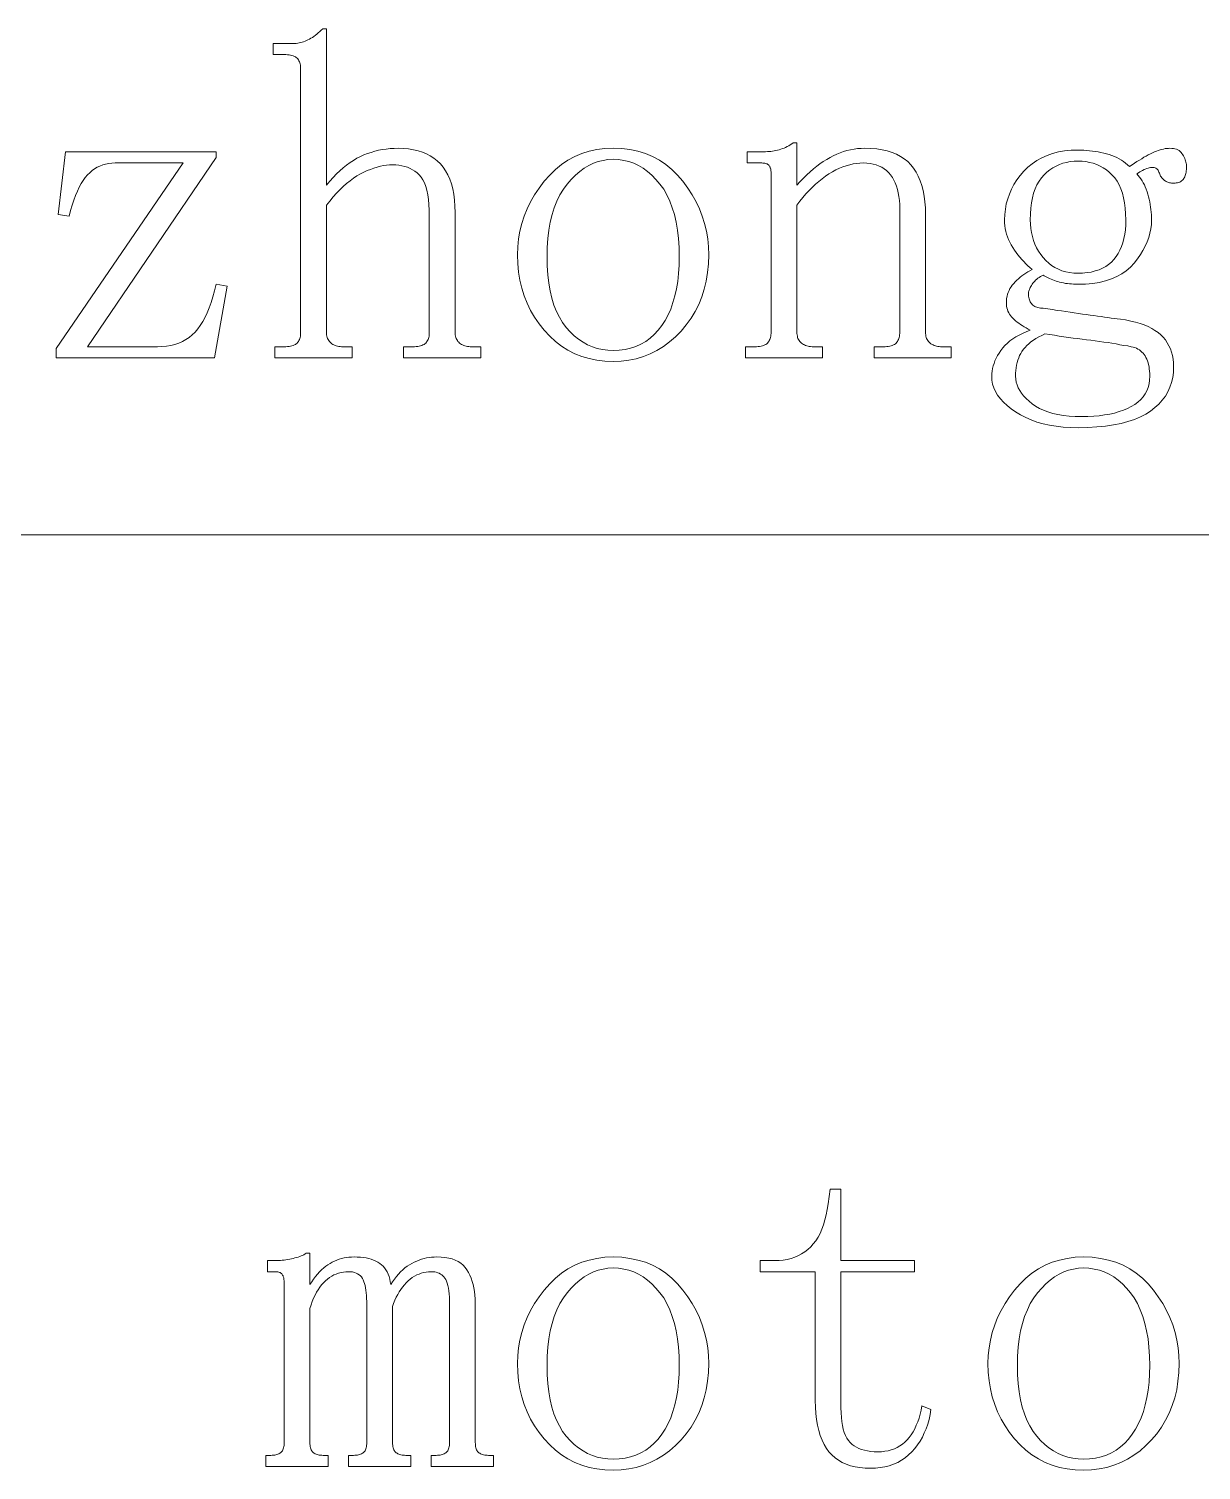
# Model space of a CAD drawing. Extents: x 1 to 297, y 1 to 210.
# Drawn here: x 241.79 to 250.9, y 12.99 to 24.2 of the extents above; entities that cross this region are included whole.
import ezdxf

# ---------------------------------------------------------------- set-up
doc = ezdxf.new("R2010")
doc.units = 0

msp = doc.modelspace()

# ---------------------------------------------------------------- linework, layer by layer
at = {"color": 7, "lineweight": 13}
msp.add_line((196.872, 20.264), (295.987, 20.264), dxfattribs=at)
for points in [[(243.7, 21.639), (243.7, 21.725), (243.772, 21.725), (243.786, 21.725), (243.799, 21.726), (243.811, 21.728), (243.822, 21.73), (243.832, 21.732), (243.842, 21.735), (243.851, 21.739), (243.859, 21.743), (243.866, 21.748), (243.872, 21.754), (243.877, 21.76), (243.882, 21.766), (243.886, 21.773), (243.89, 21.781), (243.893, 21.789), (243.896, 21.798), (243.898, 21.808), (243.899, 21.818), (243.9, 21.828), (243.9, 21.839), (243.9, 23.882), (243.9, 23.893), (243.899, 23.904), (243.898, 23.914), (243.896, 23.923), (243.893, 23.932), (243.89, 23.94), (243.886, 23.948), (243.882, 23.955), (243.877, 23.962), (243.872, 23.968), (243.866, 23.973), (243.859, 23.978), (243.851, 23.982), (243.842, 23.986), (243.832, 23.989), (243.822, 23.992), (243.811, 23.994), (243.799, 23.995), (243.786, 23.996), (243.772, 23.996), (243.686, 23.996), (243.686, 24.082), (243.843, 24.082), (243.855, 24.082), (243.866, 24.083), (243.877, 24.085), (243.889, 24.087), (243.9, 24.089), (243.912, 24.092), (243.923, 24.096), (243.935, 24.1), (243.946, 24.105), (243.957, 24.111), (243.969, 24.117), (243.98, 24.123), (243.992, 24.13), (244.003, 24.138), (244.015, 24.146), (244.026, 24.155), (244.037, 24.165), (244.049, 24.175), (244.06, 24.185), (244.072, 24.196), (244.1, 24.196), (244.1, 22.982), (244.126, 23.013), (244.152, 23.041), (244.178, 23.068), (244.204, 23.093), (244.231, 23.116), (244.257, 23.137), (244.284, 23.157), (244.311, 23.174), (244.337, 23.19), (244.365, 23.204), (244.392, 23.216), (244.42, 23.227), (244.448, 23.236), (244.477, 23.245), (244.506, 23.252), (244.535, 23.258), (244.565, 23.262), (244.595, 23.265), (244.626, 23.267), (244.657, 23.268), (244.699, 23.267), (244.739, 23.263), (244.777, 23.257), (244.813, 23.248), (244.847, 23.237), (244.879, 23.224), (244.908, 23.208), (244.936, 23.19), (244.962, 23.169), (244.986, 23.146), (245.008, 23.121), (245.027, 23.092), (245.044, 23.061), (245.059, 23.028), (245.072, 22.991), (245.082, 22.952), (245.09, 22.91), (245.096, 22.865), (245.099, 22.818), (245.1, 22.768), (245.1, 21.839), (245.101, 21.828), (245.102, 21.818), (245.103, 21.808), (245.106, 21.798), (245.109, 21.789), (245.113, 21.781), (245.118, 21.773), (245.123, 21.766), (245.129, 21.76), (245.136, 21.754), (245.143, 21.748), (245.151, 21.743), (245.159, 21.739), (245.168, 21.735), (245.177, 21.732), (245.187, 21.73), (245.196, 21.728), (245.207, 21.726), (245.218, 21.725), (245.229, 21.725), (245.3, 21.725), (245.3, 21.639), (244.7, 21.639), (244.7, 21.725), (244.772, 21.725), (244.786, 21.725), (244.799, 21.726), (244.811, 21.728), (244.822, 21.73), (244.832, 21.732), (244.842, 21.735), (244.851, 21.739), (244.859, 21.743), (244.866, 21.748), (244.872, 21.754), (244.877, 21.76), (244.882, 21.766), (244.886, 21.773), (244.89, 21.781), (244.893, 21.789), (244.896, 21.798), (244.898, 21.808), (244.899, 21.818), (244.9, 21.828), (244.9, 21.839), (244.9, 22.739), (244.899, 22.786), (244.897, 22.83), (244.893, 22.87), (244.888, 22.907), (244.881, 22.941), (244.872, 22.972), (244.862, 22.999), (244.85, 23.023), (244.837, 23.043), (244.822, 23.061), (244.805, 23.076), (244.788, 23.089), (244.77, 23.101), (244.751, 23.111), (244.731, 23.12), (244.709, 23.127), (244.687, 23.132), (244.664, 23.136), (244.64, 23.138), (244.615, 23.139), (244.591, 23.139), (244.568, 23.136), (244.544, 23.133), (244.52, 23.128), (244.495, 23.121), (244.47, 23.114), (244.444, 23.104), (244.418, 23.094), (244.391, 23.081), (244.365, 23.068), (244.337, 23.053), (244.311, 23.035), (244.284, 23.016), (244.257, 22.995), (244.231, 22.971), (244.204, 22.946), (244.178, 22.919), (244.152, 22.89), (244.126, 22.858), (244.1, 22.825), (244.1, 21.839), (244.101, 21.828), (244.102, 21.818), (244.103, 21.808), (244.106, 21.798), (244.109, 21.789), (244.113, 21.781), (244.118, 21.773), (244.123, 21.766), (244.129, 21.76), (244.136, 21.754), (244.143, 21.748), (244.151, 21.743), (244.159, 21.739), (244.168, 21.735), (244.177, 21.732), (244.187, 21.73), (244.196, 21.728), (244.207, 21.726), (244.218, 21.725), (244.229, 21.725), (244.3, 21.725), (244.3, 21.639)], [(247.357, 21.639), (247.357, 21.725), (247.429, 21.725), (247.443, 21.725), (247.456, 21.726), (247.468, 21.728), (247.479, 21.73), (247.49, 21.732), (247.499, 21.735), (247.508, 21.739), (247.516, 21.743), (247.523, 21.748), (247.529, 21.754), (247.534, 21.76), (247.539, 21.766), (247.543, 21.773), (247.547, 21.781), (247.55, 21.789), (247.553, 21.798), (247.555, 21.808), (247.556, 21.818), (247.557, 21.828), (247.557, 21.839), (247.557, 23.068), (247.557, 23.076), (247.557, 23.084), (247.556, 23.092), (247.555, 23.099), (247.554, 23.105), (247.552, 23.112), (247.55, 23.117), (247.548, 23.123), (247.546, 23.128), (247.543, 23.132), (247.54, 23.136), (247.536, 23.14), (247.532, 23.143), (247.527, 23.146), (247.522, 23.148), (247.516, 23.15), (247.509, 23.152), (247.502, 23.153), (247.494, 23.153), (247.486, 23.154), (247.372, 23.154), (247.372, 23.239), (247.472, 23.239), (247.486, 23.239), (247.5, 23.24), (247.514, 23.241), (247.528, 23.242), (247.541, 23.243), (247.555, 23.244), (247.568, 23.246), (247.581, 23.248), (247.594, 23.251), (247.607, 23.254), (247.62, 23.257), (247.633, 23.26), (247.645, 23.265), (247.658, 23.27), (247.67, 23.275), (247.682, 23.281), (247.694, 23.288), (247.706, 23.295), (247.717, 23.302), (247.729, 23.311), (247.757, 23.311), (247.757, 22.982), (247.783, 23.01), (247.809, 23.036), (247.835, 23.061), (247.86, 23.085), (247.886, 23.107), (247.912, 23.128), (247.937, 23.147), (247.963, 23.165), (247.989, 23.181), (248.015, 23.196), (248.04, 23.21), (248.067, 23.222), (248.093, 23.233), (248.12, 23.242), (248.147, 23.25), (248.174, 23.256), (248.202, 23.261), (248.229, 23.265), (248.258, 23.267), (248.286, 23.268), (248.333, 23.267), (248.378, 23.263), (248.42, 23.256), (248.46, 23.247), (248.497, 23.236), (248.531, 23.222), (248.563, 23.205), (248.592, 23.186), (248.619, 23.164), (248.643, 23.139), (248.665, 23.112), (248.684, 23.083), (248.701, 23.051), (248.716, 23.016), (248.729, 22.979), (248.739, 22.939), (248.747, 22.896), (248.753, 22.851), (248.756, 22.804), (248.757, 22.754), (248.757, 21.839), (248.758, 21.828), (248.759, 21.818), (248.761, 21.808), (248.763, 21.798), (248.766, 21.789), (248.77, 21.781), (248.775, 21.773), (248.78, 21.766), (248.786, 21.76), (248.793, 21.754), (248.8, 21.748), (248.808, 21.743), (248.816, 21.739), (248.825, 21.735), (248.834, 21.732), (248.844, 21.73), (248.854, 21.728), (248.864, 21.726), (248.875, 21.725), (248.886, 21.725), (248.957, 21.725), (248.957, 21.639), (248.357, 21.639), (248.357, 21.725), (248.429, 21.725), (248.443, 21.725), (248.456, 21.726), (248.468, 21.728), (248.479, 21.73), (248.49, 21.732), (248.499, 21.735), (248.508, 21.739), (248.516, 21.743), (248.523, 21.748), (248.529, 21.754), (248.534, 21.76), (248.539, 21.766), (248.543, 21.773), (248.547, 21.781), (248.55, 21.789), (248.553, 21.798), (248.555, 21.808), (248.556, 21.818), (248.557, 21.828), (248.557, 21.839), (248.557, 22.796), (248.557, 22.83), (248.555, 22.862), (248.551, 22.892), (248.546, 22.921), (248.54, 22.948), (248.532, 22.974), (248.522, 22.998), (248.512, 23.02), (248.5, 23.041), (248.486, 23.061), (248.471, 23.078), (248.455, 23.094), (248.437, 23.108), (248.417, 23.12), (248.397, 23.13), (248.375, 23.139), (248.351, 23.145), (248.326, 23.15), (248.3, 23.153), (248.272, 23.154), (248.246, 23.153), (248.22, 23.15), (248.194, 23.146), (248.168, 23.14), (248.141, 23.132), (248.115, 23.123), (248.088, 23.112), (248.061, 23.099), (248.034, 23.084), (248.007, 23.068), (247.98, 23.05), (247.954, 23.031), (247.928, 23.01), (247.902, 22.988), (247.877, 22.964), (247.852, 22.939), (247.828, 22.913), (247.804, 22.885), (247.78, 22.856), (247.757, 22.825), (247.757, 21.839), (247.758, 21.828), (247.759, 21.818), (247.761, 21.808), (247.763, 21.798), (247.766, 21.789), (247.77, 21.781), (247.775, 21.773), (247.78, 21.766), (247.786, 21.76), (247.793, 21.754), (247.8, 21.748), (247.808, 21.743), (247.816, 21.739), (247.825, 21.735), (247.834, 21.732), (247.844, 21.73), (247.854, 21.728), (247.864, 21.726), (247.875, 21.725), (247.886, 21.725), (247.957, 21.725), (247.957, 21.639)], [(243.329, 22.196), (243.229, 21.639), (242, 21.639), (242, 21.711), (242.986, 23.154), (242.457, 23.154), (242.432, 23.153), (242.408, 23.15), (242.384, 23.145), (242.361, 23.139), (242.34, 23.13), (242.319, 23.12), (242.298, 23.108), (242.279, 23.094), (242.261, 23.078), (242.243, 23.061), (242.226, 23.041), (242.21, 23.018), (242.194, 22.993), (242.179, 22.965), (242.165, 22.934), (242.151, 22.9), (242.137, 22.864), (242.124, 22.825), (242.112, 22.784), (242.1, 22.739), (242.015, 22.754), (242.072, 23.239), (243.243, 23.239), (243.243, 23.196), (242.243, 21.725), (242.786, 21.725), (242.822, 21.726), (242.857, 21.73), (242.89, 21.735), (242.922, 21.743), (242.952, 21.754), (242.981, 21.766), (243.007, 21.781), (243.033, 21.798), (243.057, 21.818), (243.079, 21.839), (243.1, 21.864), (243.12, 21.891), (243.139, 21.921), (243.157, 21.954), (243.173, 21.989), (243.189, 22.028), (243.204, 22.069), (243.218, 22.114), (243.231, 22.161), (243.243, 22.211)], [(247.072, 22.439), (247.07, 22.369), (247.063, 22.301), (247.052, 22.236), (247.037, 22.173), (247.018, 22.112), (246.995, 22.054), (246.967, 21.999), (246.935, 21.946), (246.898, 21.895), (246.857, 21.846), (246.814, 21.802), (246.768, 21.762), (246.72, 21.726), (246.67, 21.696), (246.618, 21.67), (246.564, 21.648), (246.508, 21.632), (246.451, 21.62), (246.391, 21.613), (246.329, 21.611), (246.264, 21.613), (246.202, 21.62), (246.143, 21.633), (246.085, 21.65), (246.031, 21.671), (245.978, 21.698), (245.928, 21.73), (245.881, 21.766), (245.836, 21.807), (245.793, 21.854), (245.754, 21.903), (245.719, 21.955), (245.687, 22.008), (245.661, 22.064), (245.638, 22.121), (245.619, 22.181), (245.605, 22.243), (245.594, 22.306), (245.588, 22.372), (245.586, 22.439), (245.588, 22.502), (245.594, 22.563), (245.605, 22.623), (245.619, 22.682), (245.638, 22.739), (245.661, 22.796), (245.687, 22.851), (245.719, 22.906), (245.754, 22.959), (245.793, 23.011), (245.836, 23.06), (245.881, 23.103), (245.928, 23.142), (245.978, 23.175), (246.031, 23.204), (246.085, 23.227), (246.143, 23.245), (246.202, 23.258), (246.264, 23.265), (246.329, 23.268), (246.396, 23.265), (246.46, 23.258), (246.522, 23.245), (246.58, 23.227), (246.636, 23.204), (246.689, 23.175), (246.739, 23.142), (246.786, 23.103), (246.83, 23.06), (246.872, 23.011), (246.91, 22.959), (246.944, 22.906), (246.974, 22.851), (247, 22.796), (247.022, 22.739), (247.04, 22.682), (247.054, 22.623), (247.064, 22.563), (247.07, 22.502)], [(250.272, 21.939), (250.313, 21.933), (250.353, 21.925), (250.39, 21.916), (250.425, 21.906), (250.457, 21.895), (250.488, 21.882), (250.516, 21.868), (250.541, 21.852), (250.565, 21.836), (250.586, 21.818), (250.605, 21.799), (250.622, 21.778), (250.637, 21.756), (250.65, 21.733), (250.661, 21.709), (250.67, 21.683), (250.677, 21.656), (250.682, 21.628), (250.685, 21.599), (250.686, 21.568), (250.684, 21.526), (250.679, 21.486), (250.67, 21.447), (250.657, 21.41), (250.641, 21.375), (250.622, 21.342), (250.598, 21.31), (250.572, 21.28), (250.541, 21.252), (250.507, 21.225), (250.47, 21.201), (250.428, 21.179), (250.382, 21.159), (250.331, 21.143), (250.277, 21.129), (250.219, 21.117), (250.156, 21.108), (250.089, 21.102), (250.018, 21.098), (249.943, 21.096), (249.884, 21.098), (249.828, 21.101), (249.773, 21.107), (249.721, 21.116), (249.672, 21.127), (249.624, 21.14), (249.579, 21.156), (249.536, 21.174), (249.496, 21.195), (249.457, 21.218), (249.422, 21.242), (249.391, 21.268), (249.363, 21.294), (249.339, 21.321), (249.318, 21.348), (249.301, 21.376), (249.288, 21.405), (249.279, 21.435), (249.274, 21.465), (249.272, 21.496), (249.272, 21.516), (249.275, 21.536), (249.278, 21.556), (249.283, 21.576), (249.29, 21.596), (249.297, 21.616), (249.307, 21.636), (249.317, 21.656), (249.33, 21.676), (249.343, 21.696), (249.358, 21.716), (249.375, 21.735), (249.394, 21.753), (249.414, 21.77), (249.436, 21.786), (249.46, 21.801), (249.485, 21.815), (249.512, 21.829), (249.541, 21.842), (249.572, 21.854), (249.555, 21.862), (249.539, 21.871), (249.523, 21.88), (249.509, 21.889), (249.495, 21.898), (249.482, 21.908), (249.469, 21.917), (249.457, 21.927), (249.446, 21.936), (249.436, 21.946), (249.426, 21.957), (249.418, 21.967), (249.41, 21.978), (249.404, 21.99), (249.398, 22.002), (249.394, 22.014), (249.39, 22.027), (249.388, 22.04), (249.386, 22.054), (249.386, 22.068), (249.387, 22.085), (249.388, 22.101), (249.391, 22.117), (249.395, 22.133), (249.4, 22.148), (249.407, 22.163), (249.414, 22.177), (249.423, 22.191), (249.432, 22.205), (249.443, 22.218), (249.455, 22.23), (249.467, 22.243), (249.48, 22.254), (249.493, 22.266), (249.507, 22.277), (249.522, 22.287), (249.537, 22.297), (249.553, 22.307), (249.569, 22.316), (249.586, 22.325), (249.569, 22.34), (249.553, 22.355), (249.536, 22.37), (249.521, 22.387), (249.506, 22.404), (249.491, 22.421), (249.476, 22.439), (249.463, 22.458), (249.449, 22.477), (249.436, 22.496), (249.424, 22.517), (249.413, 22.537), (249.403, 22.558), (249.395, 22.579), (249.388, 22.6), (249.382, 22.622), (249.377, 22.643), (249.374, 22.666), (249.372, 22.688), (249.372, 22.711), (249.373, 22.753), (249.378, 22.794), (249.385, 22.835), (249.396, 22.874), (249.409, 22.912), (249.426, 22.95), (249.445, 22.986), (249.468, 23.022), (249.493, 23.056), (249.522, 23.089), (249.553, 23.12), (249.587, 23.148), (249.623, 23.173), (249.661, 23.194), (249.702, 23.212), (249.745, 23.227), (249.791, 23.239), (249.839, 23.247), (249.89, 23.252), (249.943, 23.254), (249.966, 23.253), (249.989, 23.252), (250.011, 23.251), (250.033, 23.249), (250.056, 23.246), (250.078, 23.243), (250.1, 23.24), (250.121, 23.235), (250.143, 23.23), (250.165, 23.225), (250.186, 23.219), (250.206, 23.212), (250.226, 23.204), (250.245, 23.195), (250.263, 23.186), (250.28, 23.175), (250.297, 23.164), (250.313, 23.152), (250.328, 23.139), (250.343, 23.125), (250.363, 23.139), (250.382, 23.152), (250.401, 23.165), (250.42, 23.176), (250.438, 23.187), (250.455, 23.198), (250.473, 23.207), (250.489, 23.216), (250.506, 23.225), (250.522, 23.232), (250.537, 23.239), (250.552, 23.245), (250.567, 23.25), (250.581, 23.255), (250.595, 23.259), (250.608, 23.262), (250.621, 23.265), (250.634, 23.266), (250.646, 23.267), (250.657, 23.268), (250.671, 23.267), (250.684, 23.266), (250.696, 23.263), (250.708, 23.26), (250.718, 23.255), (250.728, 23.25), (250.736, 23.243), (250.744, 23.236), (250.751, 23.227), (250.757, 23.218), (250.763, 23.208), (250.768, 23.198), (250.772, 23.188), (250.776, 23.179), (250.779, 23.17), (250.781, 23.16), (250.783, 23.151), (250.785, 23.142), (250.786, 23.134), (250.786, 23.125), (250.786, 23.114), (250.785, 23.103), (250.784, 23.093), (250.783, 23.083), (250.781, 23.073), (250.778, 23.064), (250.775, 23.055), (250.772, 23.047), (250.769, 23.039), (250.765, 23.032), (250.76, 23.025), (250.755, 23.019), (250.748, 23.014), (250.742, 23.009), (250.734, 23.005), (250.726, 23.002), (250.717, 23), (250.707, 22.998), (250.697, 22.997), (250.686, 22.996), (250.678, 22.997), (250.669, 22.997), (250.662, 22.998), (250.654, 23), (250.647, 23.002), (250.64, 23.004), (250.633, 23.007), (250.627, 23.01), (250.62, 23.014), (250.615, 23.018), (250.609, 23.022), (250.604, 23.027), (250.599, 23.033), (250.594, 23.038), (250.59, 23.045), (250.585, 23.051), (250.582, 23.058), (250.578, 23.066), (250.575, 23.074), (250.572, 23.082), (250.568, 23.09), (250.565, 23.097), (250.56, 23.103), (250.555, 23.108), (250.548, 23.112), (250.542, 23.116), (250.534, 23.118), (250.526, 23.119), (250.517, 23.119), (250.507, 23.118), (250.497, 23.116), (250.487, 23.114), (250.477, 23.11), (250.466, 23.106), (250.456, 23.102), (250.445, 23.096), (250.434, 23.09), (250.423, 23.084), (250.412, 23.076), (250.4, 23.068), (250.411, 23.056), (250.422, 23.043), (250.432, 23.03), (250.441, 23.015), (250.45, 23), (250.459, 22.984), (250.466, 22.967), (250.473, 22.949), (250.48, 22.93), (250.486, 22.911), (250.491, 22.891), (250.496, 22.871), (250.501, 22.851), (250.504, 22.831), (250.507, 22.811), (250.51, 22.791), (250.512, 22.771), (250.513, 22.751), (250.514, 22.731), (250.515, 22.711), (250.513, 22.676), (250.509, 22.642), (250.502, 22.608), (250.493, 22.575), (250.481, 22.541), (250.466, 22.508), (250.448, 22.474), (250.428, 22.441), (250.405, 22.408), (250.379, 22.375), (250.35, 22.344), (250.318, 22.316), (250.283, 22.291), (250.244, 22.27), (250.202, 22.252), (250.157, 22.237), (250.108, 22.225), (250.057, 22.217), (250.001, 22.212), (249.943, 22.211), (249.926, 22.211), (249.909, 22.212), (249.893, 22.213), (249.877, 22.214), (249.861, 22.216), (249.845, 22.218), (249.83, 22.221), (249.815, 22.224), (249.8, 22.228), (249.786, 22.232), (249.772, 22.236), (249.759, 22.241), (249.746, 22.246), (249.733, 22.25), (249.722, 22.255), (249.711, 22.26), (249.7, 22.266), (249.69, 22.271), (249.681, 22.276), (249.672, 22.282), (249.661, 22.276), (249.65, 22.27), (249.64, 22.264), (249.631, 22.257), (249.622, 22.25), (249.613, 22.243), (249.606, 22.235), (249.599, 22.227), (249.592, 22.219), (249.586, 22.211), (249.581, 22.202), (249.576, 22.194), (249.571, 22.186), (249.568, 22.179), (249.565, 22.171), (249.562, 22.164), (249.56, 22.158), (249.559, 22.151), (249.558, 22.145), (249.557, 22.139), (249.558, 22.128), (249.559, 22.118), (249.56, 22.108), (249.562, 22.098), (249.565, 22.089), (249.568, 22.081), (249.571, 22.073), (249.576, 22.066), (249.581, 22.06), (249.586, 22.054), (249.592, 22.048), (249.599, 22.043), (249.606, 22.039), (249.613, 22.035), (249.622, 22.032), (249.631, 22.03), (249.64, 22.028), (249.65, 22.026), (249.661, 22.025), (249.672, 22.025), (249.708, 22.019), (249.745, 22.014), (249.78, 22.008), (249.815, 22.003), (249.848, 21.998), (249.882, 21.993), (249.914, 21.988), (249.946, 21.984), (249.977, 21.979), (250.007, 21.975), (250.037, 21.971), (250.066, 21.967), (250.094, 21.963), (250.122, 21.959), (250.148, 21.955), (250.175, 21.952), (250.2, 21.948), (250.225, 21.945), (250.248, 21.942)], [(245.815, 22.425), (245.816, 22.353), (245.821, 22.284), (245.828, 22.219), (245.839, 22.159), (245.852, 22.102), (245.869, 22.049), (245.888, 21.999), (245.911, 21.954), (245.936, 21.913), (245.965, 21.875), (245.995, 21.841), (246.027, 21.811), (246.06, 21.784), (246.095, 21.761), (246.131, 21.741), (246.168, 21.725), (246.206, 21.712), (246.246, 21.704), (246.287, 21.698), (246.329, 21.696), (246.376, 21.698), (246.422, 21.704), (246.465, 21.714), (246.506, 21.727), (246.545, 21.745), (246.582, 21.766), (246.616, 21.791), (246.649, 21.82), (246.679, 21.853), (246.707, 21.889), (246.733, 21.929), (246.756, 21.972), (246.777, 22.018), (246.794, 22.068), (246.809, 22.12), (246.821, 22.175), (246.831, 22.233), (246.838, 22.294), (246.842, 22.358), (246.843, 22.425), (246.842, 22.497), (246.837, 22.566), (246.83, 22.632), (246.819, 22.694), (246.806, 22.752), (246.789, 22.806), (246.77, 22.857), (246.747, 22.905), (246.722, 22.949), (246.693, 22.989), (246.662, 23.026), (246.631, 23.059), (246.597, 23.088), (246.563, 23.113), (246.527, 23.134), (246.49, 23.151), (246.452, 23.165), (246.412, 23.174), (246.371, 23.18), (246.329, 23.182), (246.289, 23.18), (246.251, 23.174), (246.213, 23.165), (246.176, 23.151), (246.14, 23.134), (246.104, 23.113), (246.07, 23.088), (246.036, 23.059), (246.004, 23.026), (245.972, 22.989), (245.942, 22.949), (245.915, 22.905), (245.892, 22.857), (245.871, 22.806), (245.854, 22.752), (245.84, 22.694), (245.829, 22.632), (245.821, 22.566), (245.816, 22.497)], [(249.572, 22.711), (249.573, 22.677), (249.576, 22.644), (249.581, 22.612), (249.588, 22.582), (249.597, 22.552), (249.608, 22.523), (249.621, 22.495), (249.636, 22.468), (249.653, 22.443), (249.672, 22.418), (249.692, 22.395), (249.715, 22.374), (249.738, 22.356), (249.763, 22.34), (249.79, 22.327), (249.817, 22.316), (249.847, 22.307), (249.877, 22.301), (249.91, 22.298), (249.943, 22.296), (249.979, 22.297), (250.014, 22.301), (250.046, 22.306), (250.077, 22.314), (250.106, 22.323), (250.133, 22.335), (250.158, 22.349), (250.181, 22.365), (250.202, 22.383), (250.222, 22.404), (250.239, 22.426), (250.255, 22.45), (250.269, 22.476), (250.281, 22.504), (250.291, 22.534), (250.3, 22.566), (250.306, 22.599), (250.311, 22.634), (250.314, 22.672), (250.315, 22.711), (250.313, 22.758), (250.31, 22.802), (250.305, 22.844), (250.297, 22.883), (250.288, 22.92), (250.276, 22.953), (250.262, 22.984), (250.246, 23.012), (250.228, 23.038), (250.207, 23.061), (250.185, 23.081), (250.163, 23.099), (250.139, 23.115), (250.114, 23.129), (250.088, 23.141), (250.061, 23.151), (250.033, 23.158), (250.004, 23.164), (249.974, 23.167), (249.943, 23.168), (249.912, 23.167), (249.882, 23.164), (249.853, 23.158), (249.825, 23.151), (249.798, 23.141), (249.773, 23.129), (249.748, 23.115), (249.724, 23.099), (249.701, 23.081), (249.679, 23.061), (249.658, 23.038), (249.64, 23.012), (249.624, 22.984), (249.61, 22.953), (249.598, 22.92), (249.589, 22.883), (249.581, 22.844), (249.576, 22.802), (249.573, 22.758)], [(249.686, 21.825), (249.661, 21.813), (249.638, 21.801), (249.616, 21.789), (249.596, 21.776), (249.577, 21.762), (249.56, 21.749), (249.544, 21.734), (249.531, 21.72), (249.518, 21.705), (249.507, 21.689), (249.498, 21.673), (249.489, 21.656), (249.482, 21.639), (249.475, 21.621), (249.47, 21.602), (249.465, 21.582), (249.462, 21.562), (249.459, 21.541), (249.458, 21.519), (249.457, 21.496), (249.459, 21.474), (249.463, 21.451), (249.469, 21.429), (249.478, 21.407), (249.49, 21.386), (249.504, 21.364), (249.52, 21.343), (249.54, 21.323), (249.562, 21.302), (249.586, 21.282), (249.613, 21.263), (249.643, 21.246), (249.675, 21.231), (249.709, 21.218), (249.747, 21.207), (249.787, 21.198), (249.829, 21.191), (249.874, 21.186), (249.922, 21.183), (249.972, 21.182), (250.019, 21.183), (250.065, 21.185), (250.108, 21.189), (250.15, 21.195), (250.19, 21.202), (250.227, 21.21), (250.263, 21.221), (250.296, 21.232), (250.328, 21.246), (250.357, 21.261), (250.385, 21.277), (250.409, 21.295), (250.43, 21.315), (250.449, 21.336), (250.465, 21.359), (250.477, 21.383), (250.487, 21.409), (250.495, 21.437), (250.499, 21.466), (250.5, 21.496), (250.5, 21.516), (250.499, 21.535), (250.497, 21.553), (250.495, 21.57), (250.491, 21.586), (250.487, 21.601), (250.483, 21.615), (250.477, 21.629), (250.471, 21.642), (250.465, 21.654), (250.457, 21.665), (250.449, 21.675), (250.44, 21.684), (250.43, 21.692), (250.42, 21.7), (250.409, 21.707), (250.397, 21.713), (250.385, 21.718), (250.371, 21.722), (250.357, 21.725), (250.329, 21.731), (250.299, 21.736), (250.269, 21.741), (250.239, 21.747), (250.207, 21.752), (250.176, 21.757), (250.143, 21.761), (250.111, 21.766), (250.077, 21.771), (250.043, 21.775), (250.009, 21.779), (249.974, 21.784), (249.939, 21.788), (249.904, 21.793), (249.868, 21.798), (249.832, 21.803), (249.796, 21.808), (249.76, 21.814), (249.723, 21.819)], [(248.1, 13.478), (248.101, 13.439), (248.103, 13.403), (248.107, 13.37), (248.112, 13.339), (248.118, 13.31), (248.126, 13.284), (248.135, 13.261), (248.146, 13.24), (248.158, 13.222), (248.172, 13.207), (248.187, 13.193), (248.203, 13.181), (248.221, 13.17), (248.24, 13.161), (248.261, 13.153), (248.283, 13.147), (248.307, 13.142), (248.332, 13.138), (248.358, 13.136), (248.386, 13.135), (248.414, 13.136), (248.441, 13.139), (248.467, 13.144), (248.491, 13.15), (248.515, 13.158), (248.537, 13.169), (248.558, 13.181), (248.578, 13.195), (248.597, 13.21), (248.615, 13.228), (248.631, 13.247), (248.647, 13.268), (248.661, 13.291), (248.674, 13.315), (248.686, 13.341), (248.697, 13.368), (248.707, 13.397), (248.715, 13.427), (248.723, 13.459), (248.729, 13.492), (248.8, 13.464), (248.794, 13.425), (248.785, 13.387), (248.775, 13.35), (248.763, 13.315), (248.748, 13.282), (248.733, 13.25), (248.715, 13.219), (248.695, 13.19), (248.674, 13.162), (248.65, 13.135), (248.625, 13.111), (248.599, 13.089), (248.57, 13.07), (248.541, 13.053), (248.509, 13.039), (248.476, 13.027), (248.442, 13.018), (248.406, 13.012), (248.368, 13.008), (248.329, 13.007), (248.287, 13.008), (248.247, 13.012), (248.21, 13.018), (248.175, 13.027), (248.141, 13.039), (248.11, 13.053), (248.081, 13.07), (248.055, 13.089), (248.03, 13.111), (248.007, 13.135), (247.987, 13.162), (247.969, 13.192), (247.953, 13.225), (247.939, 13.261), (247.927, 13.3), (247.917, 13.341), (247.91, 13.385), (247.905, 13.432), (247.901, 13.482), (247.9, 13.535), (247.9, 14.535), (247.472, 14.535), (247.472, 14.621), (247.586, 14.621), (247.62, 14.622), (247.652, 14.625), (247.683, 14.631), (247.713, 14.638), (247.741, 14.648), (247.769, 14.66), (247.794, 14.673), (247.819, 14.69), (247.842, 14.708), (247.865, 14.728), (247.885, 14.751), (247.904, 14.776), (247.922, 14.803), (247.938, 14.833), (247.952, 14.866), (247.965, 14.9), (247.976, 14.938), (247.986, 14.977), (247.994, 15.019), (248, 15.064), (248.015, 15.178), (248.1, 15.178), (248.1, 14.621), (248.672, 14.621), (248.672, 14.535), (248.1, 14.535)], [(243.686, 14.621), (243.7, 14.621), (243.715, 14.622), (243.729, 14.622), (243.743, 14.623), (243.757, 14.625), (243.772, 14.626), (243.786, 14.628), (243.8, 14.63), (243.815, 14.633), (243.829, 14.635), (243.843, 14.638), (243.856, 14.642), (243.869, 14.645), (243.881, 14.649), (243.893, 14.653), (243.904, 14.658), (243.915, 14.662), (243.925, 14.667), (243.934, 14.673), (243.943, 14.678), (243.972, 14.678), (243.972, 14.435), (243.986, 14.457), (244.001, 14.478), (244.016, 14.498), (244.031, 14.516), (244.047, 14.533), (244.063, 14.549), (244.079, 14.564), (244.095, 14.577), (244.112, 14.589), (244.129, 14.6), (244.146, 14.609), (244.164, 14.618), (244.182, 14.625), (244.2, 14.632), (244.218, 14.637), (244.237, 14.642), (244.256, 14.645), (244.275, 14.648), (244.295, 14.649), (244.315, 14.65), (244.34, 14.649), (244.364, 14.648), (244.387, 14.645), (244.408, 14.642), (244.429, 14.637), (244.448, 14.632), (244.467, 14.625), (244.484, 14.618), (244.5, 14.609), (244.515, 14.6), (244.528, 14.589), (244.541, 14.577), (244.552, 14.564), (244.563, 14.549), (244.572, 14.533), (244.58, 14.516), (244.587, 14.498), (244.592, 14.478), (244.597, 14.457), (244.6, 14.435), (244.615, 14.457), (244.63, 14.478), (244.645, 14.498), (244.661, 14.516), (244.677, 14.533), (244.694, 14.549), (244.711, 14.564), (244.728, 14.577), (244.746, 14.589), (244.765, 14.6), (244.783, 14.609), (244.802, 14.618), (244.821, 14.625), (244.84, 14.632), (244.859, 14.637), (244.879, 14.642), (244.898, 14.645), (244.918, 14.648), (244.937, 14.649), (244.957, 14.65), (244.991, 14.649), (245.022, 14.646), (245.051, 14.641), (245.077, 14.634), (245.102, 14.625), (245.125, 14.614), (245.145, 14.601), (245.163, 14.586), (245.179, 14.569), (245.193, 14.55), (245.205, 14.529), (245.216, 14.507), (245.226, 14.484), (245.234, 14.46), (245.241, 14.435), (245.247, 14.409), (245.252, 14.382), (245.255, 14.353), (245.257, 14.323), (245.257, 14.292), (245.257, 13.207), (245.258, 13.196), (245.259, 13.185), (245.26, 13.176), (245.262, 13.167), (245.265, 13.158), (245.268, 13.151), (245.271, 13.144), (245.276, 13.138), (245.281, 13.133), (245.286, 13.128), (245.292, 13.124), (245.299, 13.12), (245.306, 13.117), (245.313, 13.114), (245.322, 13.112), (245.331, 13.11), (245.34, 13.109), (245.35, 13.108), (245.361, 13.107), (245.372, 13.107), (245.4, 13.107), (245.4, 13.021), (244.915, 13.021), (244.915, 13.107), (244.943, 13.107), (244.954, 13.107), (244.965, 13.108), (244.975, 13.109), (244.984, 13.11), (244.993, 13.112), (245.001, 13.114), (245.009, 13.117), (245.016, 13.12), (245.023, 13.124), (245.029, 13.128), (245.034, 13.133), (245.039, 13.138), (245.043, 13.144), (245.047, 13.151), (245.05, 13.158), (245.053, 13.167), (245.055, 13.176), (245.056, 13.185), (245.057, 13.196), (245.057, 13.207), (245.057, 14.278), (245.057, 14.308), (245.056, 14.337), (245.054, 14.363), (245.052, 14.387), (245.048, 14.408), (245.045, 14.428), (245.04, 14.446), (245.035, 14.461), (245.028, 14.474), (245.022, 14.485), (245.014, 14.495), (245.006, 14.503), (244.997, 14.511), (244.987, 14.517), (244.977, 14.523), (244.966, 14.527), (244.954, 14.531), (244.942, 14.533), (244.928, 14.535), (244.915, 14.535), (244.895, 14.535), (244.875, 14.532), (244.856, 14.529), (244.838, 14.524), (244.82, 14.517), (244.802, 14.51), (244.785, 14.5), (244.768, 14.49), (244.752, 14.477), (244.736, 14.464), (244.721, 14.449), (244.706, 14.433), (244.692, 14.416), (244.679, 14.398), (244.666, 14.378), (244.655, 14.358), (244.643, 14.336), (244.633, 14.313), (244.623, 14.289), (244.615, 14.264), (244.615, 13.207), (244.615, 13.196), (244.616, 13.185), (244.617, 13.176), (244.619, 13.167), (244.622, 13.158), (244.625, 13.151), (244.629, 13.144), (244.633, 13.138), (244.638, 13.133), (244.643, 13.128), (244.649, 13.124), (244.656, 13.12), (244.663, 13.117), (244.671, 13.114), (244.679, 13.112), (244.688, 13.11), (244.697, 13.109), (244.707, 13.108), (244.718, 13.107), (244.729, 13.107), (244.757, 13.107), (244.757, 13.021), (244.272, 13.021), (244.272, 13.107), (244.3, 13.107), (244.311, 13.107), (244.322, 13.108), (244.332, 13.109), (244.341, 13.11), (244.35, 13.112), (244.359, 13.114), (244.366, 13.117), (244.373, 13.12), (244.38, 13.124), (244.386, 13.128), (244.391, 13.133), (244.396, 13.138), (244.401, 13.144), (244.404, 13.151), (244.407, 13.158), (244.41, 13.167), (244.412, 13.176), (244.413, 13.185), (244.414, 13.196), (244.415, 13.207), (244.415, 14.278), (244.414, 14.303), (244.413, 14.327), (244.412, 14.349), (244.41, 14.371), (244.407, 14.391), (244.404, 14.409), (244.401, 14.427), (244.396, 14.443), (244.391, 14.457), (244.386, 14.471), (244.38, 14.483), (244.372, 14.494), (244.364, 14.504), (244.354, 14.512), (244.343, 14.519), (244.331, 14.525), (244.318, 14.529), (244.304, 14.533), (244.288, 14.535), (244.272, 14.535), (244.252, 14.535), (244.233, 14.532), (244.214, 14.529), (244.195, 14.524), (244.177, 14.517), (244.159, 14.51), (244.142, 14.5), (244.125, 14.49), (244.109, 14.477), (244.093, 14.464), (244.078, 14.449), (244.063, 14.432), (244.049, 14.415), (244.036, 14.395), (244.023, 14.375), (244.012, 14.352), (244.001, 14.329), (243.99, 14.304), (243.981, 14.277), (243.972, 14.25), (243.972, 13.207), (243.972, 13.196), (243.973, 13.185), (243.974, 13.176), (243.976, 13.167), (243.979, 13.158), (243.982, 13.151), (243.986, 13.144), (243.99, 13.138), (243.995, 13.133), (244, 13.128), (244.006, 13.124), (244.013, 13.12), (244.02, 13.117), (244.028, 13.114), (244.036, 13.112), (244.045, 13.11), (244.054, 13.109), (244.064, 13.108), (244.075, 13.107), (244.086, 13.107), (244.115, 13.107), (244.115, 13.021), (243.629, 13.021), (243.629, 13.107), (243.657, 13.107), (243.669, 13.107), (243.679, 13.108), (243.689, 13.109), (243.699, 13.11), (243.707, 13.112), (243.716, 13.114), (243.723, 13.117), (243.731, 13.12), (243.737, 13.124), (243.743, 13.128), (243.749, 13.133), (243.753, 13.138), (243.758, 13.144), (243.761, 13.151), (243.765, 13.158), (243.767, 13.167), (243.769, 13.176), (243.771, 13.185), (243.771, 13.196), (243.772, 13.207), (243.772, 14.45), (243.772, 14.458), (243.771, 14.466), (243.77, 14.473), (243.769, 14.48), (243.768, 14.487), (243.767, 14.493), (243.765, 14.499), (243.763, 14.504), (243.76, 14.509), (243.757, 14.514), (243.754, 14.518), (243.751, 14.522), (243.746, 14.525), (243.741, 14.528), (243.736, 14.53), (243.73, 14.532), (243.723, 14.533), (243.716, 14.534), (243.709, 14.535), (243.7, 14.535), (243.643, 14.535), (243.643, 14.621)], [(247.072, 13.821), (247.07, 13.751), (247.063, 13.683), (247.052, 13.618), (247.037, 13.555), (247.018, 13.494), (246.995, 13.436), (246.967, 13.38), (246.935, 13.327), (246.898, 13.276), (246.857, 13.228), (246.814, 13.183), (246.768, 13.143), (246.72, 13.108), (246.67, 13.077), (246.618, 13.051), (246.564, 13.03), (246.508, 13.014), (246.451, 13.002), (246.391, 12.995), (246.329, 12.992), (246.264, 12.995), (246.202, 13.002), (246.143, 13.014), (246.085, 13.031), (246.031, 13.053), (245.978, 13.08), (245.928, 13.111), (245.881, 13.148), (245.836, 13.189), (245.793, 13.235), (245.754, 13.285), (245.719, 13.336), (245.687, 13.39), (245.661, 13.446), (245.638, 13.503), (245.619, 13.563), (245.605, 13.624), (245.594, 13.688), (245.588, 13.753), (245.586, 13.821), (245.588, 13.883), (245.594, 13.944), (245.605, 14.004), (245.619, 14.063), (245.638, 14.121), (245.661, 14.178), (245.687, 14.233), (245.719, 14.287), (245.754, 14.34), (245.793, 14.392), (245.836, 14.441), (245.881, 14.485), (245.928, 14.524), (245.978, 14.557), (246.031, 14.585), (246.085, 14.608), (246.143, 14.626), (246.202, 14.639), (246.264, 14.647), (246.329, 14.65), (246.396, 14.647), (246.46, 14.639), (246.522, 14.626), (246.58, 14.608), (246.636, 14.585), (246.689, 14.557), (246.739, 14.524), (246.786, 14.485), (246.83, 14.441), (246.872, 14.392), (246.91, 14.34), (246.944, 14.287), (246.974, 14.233), (247, 14.178), (247.022, 14.121), (247.04, 14.063), (247.054, 14.004), (247.064, 13.944), (247.07, 13.883)], [(250.729, 13.821), (250.727, 13.751), (250.72, 13.683), (250.71, 13.618), (250.695, 13.555), (250.675, 13.494), (250.652, 13.436), (250.624, 13.38), (250.592, 13.327), (250.555, 13.276), (250.515, 13.228), (250.471, 13.183), (250.425, 13.143), (250.377, 13.108), (250.327, 13.077), (250.275, 13.051), (250.221, 13.03), (250.166, 13.014), (250.108, 13.002), (250.048, 12.995), (249.986, 12.992), (249.921, 12.995), (249.859, 13.002), (249.8, 13.014), (249.743, 13.031), (249.688, 13.053), (249.635, 13.08), (249.585, 13.111), (249.538, 13.148), (249.493, 13.189), (249.45, 13.235), (249.411, 13.285), (249.376, 13.336), (249.345, 13.39), (249.318, 13.446), (249.295, 13.503), (249.276, 13.563), (249.262, 13.624), (249.251, 13.688), (249.245, 13.753), (249.243, 13.821), (249.245, 13.883), (249.251, 13.944), (249.262, 14.004), (249.276, 14.063), (249.295, 14.121), (249.318, 14.178), (249.345, 14.233), (249.376, 14.287), (249.411, 14.34), (249.45, 14.392), (249.493, 14.441), (249.538, 14.485), (249.585, 14.524), (249.635, 14.557), (249.688, 14.585), (249.743, 14.608), (249.8, 14.626), (249.859, 14.639), (249.921, 14.647), (249.986, 14.65), (250.053, 14.647), (250.117, 14.639), (250.179, 14.626), (250.237, 14.608), (250.293, 14.585), (250.346, 14.557), (250.396, 14.524), (250.443, 14.485), (250.487, 14.441), (250.529, 14.392), (250.567, 14.34), (250.601, 14.287), (250.631, 14.233), (250.657, 14.178), (250.679, 14.121), (250.697, 14.063), (250.711, 14.004), (250.721, 13.944), (250.727, 13.883)], [(245.815, 13.807), (245.816, 13.734), (245.821, 13.666), (245.828, 13.601), (245.839, 13.54), (245.852, 13.483), (245.869, 13.43), (245.888, 13.381), (245.911, 13.336), (245.936, 13.294), (245.965, 13.257), (245.995, 13.223), (246.027, 13.192), (246.06, 13.166), (246.095, 13.142), (246.131, 13.123), (246.168, 13.107), (246.206, 13.094), (246.246, 13.085), (246.287, 13.08), (246.329, 13.078), (246.376, 13.08), (246.422, 13.086), (246.465, 13.095), (246.506, 13.109), (246.545, 13.126), (246.582, 13.148), (246.616, 13.173), (246.649, 13.202), (246.679, 13.234), (246.707, 13.271), (246.733, 13.311), (246.756, 13.354), (246.777, 13.4), (246.794, 13.449), (246.809, 13.501), (246.821, 13.556), (246.831, 13.614), (246.838, 13.676), (246.842, 13.74), (246.843, 13.807), (246.842, 13.879), (246.837, 13.948), (246.83, 14.013), (246.819, 14.075), (246.806, 14.133), (246.789, 14.188), (246.77, 14.239), (246.747, 14.287), (246.722, 14.331), (246.693, 14.371), (246.662, 14.408), (246.631, 14.44), (246.597, 14.469), (246.563, 14.494), (246.527, 14.516), (246.49, 14.533), (246.452, 14.546), (246.412, 14.556), (246.371, 14.562), (246.329, 14.564), (246.289, 14.562), (246.251, 14.556), (246.213, 14.546), (246.176, 14.533), (246.14, 14.516), (246.104, 14.494), (246.07, 14.469), (246.036, 14.44), (246.004, 14.408), (245.972, 14.371), (245.942, 14.331), (245.915, 14.287), (245.892, 14.239), (245.871, 14.188), (245.854, 14.133), (245.84, 14.075), (245.829, 14.013), (245.821, 13.948), (245.816, 13.879)], [(249.472, 13.807), (249.473, 13.734), (249.478, 13.666), (249.485, 13.601), (249.496, 13.54), (249.509, 13.483), (249.526, 13.43), (249.545, 13.381), (249.568, 13.336), (249.593, 13.294), (249.622, 13.257), (249.652, 13.223), (249.684, 13.192), (249.717, 13.166), (249.752, 13.142), (249.788, 13.123), (249.825, 13.107), (249.863, 13.094), (249.903, 13.085), (249.944, 13.08), (249.986, 13.078), (250.033, 13.08), (250.079, 13.086), (250.122, 13.095), (250.163, 13.109), (250.202, 13.126), (250.239, 13.148), (250.273, 13.173), (250.306, 13.202), (250.336, 13.234), (250.365, 13.271), (250.39, 13.311), (250.413, 13.354), (250.434, 13.4), (250.451, 13.449), (250.466, 13.501), (250.479, 13.556), (250.488, 13.614), (250.495, 13.676), (250.499, 13.74), (250.5, 13.807), (250.499, 13.879), (250.494, 13.948), (250.487, 14.013), (250.476, 14.075), (250.463, 14.133), (250.446, 14.188), (250.427, 14.239), (250.404, 14.287), (250.379, 14.331), (250.35, 14.371), (250.32, 14.408), (250.288, 14.44), (250.254, 14.469), (250.22, 14.494), (250.184, 14.516), (250.147, 14.533), (250.109, 14.546), (250.069, 14.556), (250.028, 14.562), (249.986, 14.564), (249.946, 14.562), (249.908, 14.556), (249.87, 14.546), (249.833, 14.533), (249.797, 14.516), (249.761, 14.494), (249.727, 14.469), (249.693, 14.44), (249.661, 14.408), (249.629, 14.371), (249.599, 14.331), (249.572, 14.287), (249.549, 14.239), (249.528, 14.188), (249.511, 14.133), (249.497, 14.075), (249.486, 14.013), (249.478, 13.948), (249.473, 13.879)]]:
    msp.add_lwpolyline(points, close=True, dxfattribs=at)

doc.saveas('drawing.dxf')
